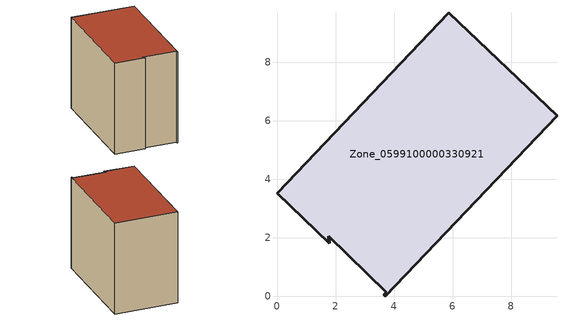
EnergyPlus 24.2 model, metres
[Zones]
Zone_0599100000330921
 floor ground (C_G): 3.7,0 3.65,0.04 3.73,0.13 1.77,2.05 1.79,1.81 0,3.51 5.87,9.68 9.57,6.17 z3.22
 wall outside (C_F): 3.7,0 9.57,6.17 5.87,9.68 0,3.51 1.79,1.81 1.77,2.05 3.73,0.13 3.65,0.04 3.7,0 z3.22:10.79
 roof outside (C_R): 3.65,0.04 3.7,0 9.57,6.17 5.87,9.68 0,3.51 1.79,1.81 1.77,2.05 3.73,0.13 z10.79
[BUILDING]
Pand.0599100000330921: North Axis=0; Terrain=City; Loads Convergence Tolerance Value=0.04; Temperature Convergence Tolerance Value=0.4; Solar Distribution=FullExterior; Maximum Number of Warmup Days=25; Minimum Number of Warmup Days=1
[Site:Location]
Rotterdam.The.Hague.AP_ZH_NLD Design_Conditions: Latitude=51.96; Longitude=4.45; Time Zone=1; Elevation=-4.5
[SITE:GROUNDTEMPERATURE:BUILDINGSURFACE]
18, 18, 18, 18, 18, 18, 18, 18, 18, 18, 18, 18
[MATERIAL] Thermal Absorptance=0.9; Solar Absorptance=0.7; Visible Absorptance=0.7
Name | Roughness | Thickness | Conductivity | Density | Specific Heat
G.TI.1975-1991 | MediumSmooth | 0.15 | 0.288461 | 540 | 1210
F.TI.1975-1991 | Rough | 0.3 | 0.230769 | 1920 | 840
R.TI.1975-1991 | MediumRough | 0.2 | 0.153846 | 1500 | 1000
[CONSTRUCTION]
C_G: G.TI.1975-1991
C_F: F.TI.1975-1991
C_R: R.TI.1975-1991
[ZONE]
Zone_0599100000330921: Type=1; Multiplier=1; Ceiling Height=Autocalculate; Volume=Autocalculate; Floor Area=autocalculate; Part of Total Floor Area=Yes
[ZONEINFILTRATION:DESIGNFLOWRATE]
Infil_Zone_0599100000330921: Zone or ZoneList or Space or SpaceList=Zone_0599100000330921; Schedule=AlwaysOn; Design Flow Rate Calculation Method=Flow/Area; Flow Rate per Floor Area=0.003; Constant Term Coefficient=1; Temperature Term Coefficient=0; Velocity Term Coefficient=0; Velocity Squared Term Coefficient=0
[HVACTEMPLATE:ZONE:IDEALLOADSAIRSYSTEM]
Zone_0599100000330921: Maximum Heating Supply Air Temperature=50; Minimum Cooling Supply Air Temperature=13; Maximum Heating Supply Air Humidity Ratio=0.0156; Minimum Cooling Supply Air Humidity Ratio=0.0077; Heating Limit=NoLimit; Cooling Limit=NoLimit; Dehumidification Control Type=ConstantSensibleHeatRatio; Cooling Sensible Heat Ratio=0.7; Dehumidification Setpoint=60; Humidification Control Type=None; Humidification Setpoint=30; Outdoor Air Method=None; Outdoor Air Flow Rate per Person=0.00944; Outdoor Air Flow Rate per Zone Floor Area=0; Outdoor Air Flow Rate per Zone=0; Demand Controlled Ventilation Type=None; Outdoor Air Economizer Type=NoEconomizer; Heat Recovery Type=None; Sensible Heat Recovery Effectiveness=0.7; Latent Heat Recovery Effectiveness=0.65
[ZONECONTROL:THERMOSTAT]
ThermostatControl_Zone_0599100000330921: Zone or ZoneList=Zone_0599100000330921; Control Type Schedule=DualSetpointControlType; Control 1=Thermostat_Zone_0599100000330921; Temperature Difference Between Cutout And Setpoint=0
[THERMOSTATSETPOINT:DUALSETPOINT]
Thermostat_Zone_0599100000330921: Heating Setpoint Temperature Schedule=HeatingSetpoint_Zone_0599100000330921; Cooling Setpoint Temperature Schedule=CoolingSetpoint_Zone_0599100000330921
[SCHEDULE:COMPACT]
HeatingSetpoint_Zone_0599100000330921: Through: 12/31, For: AllDays, Until: 24:00, 21
CoolingSetpoint_Zone_0599100000330921: Through: 12/31, For: AllDays, Until: 24:00, 24
DualSetpointControlType: Through: 12/31, For: AllDays, Until: 24:00, 4
AlwaysOn: Through: 12/31, For: AllDays, Until: 24:00, 1
